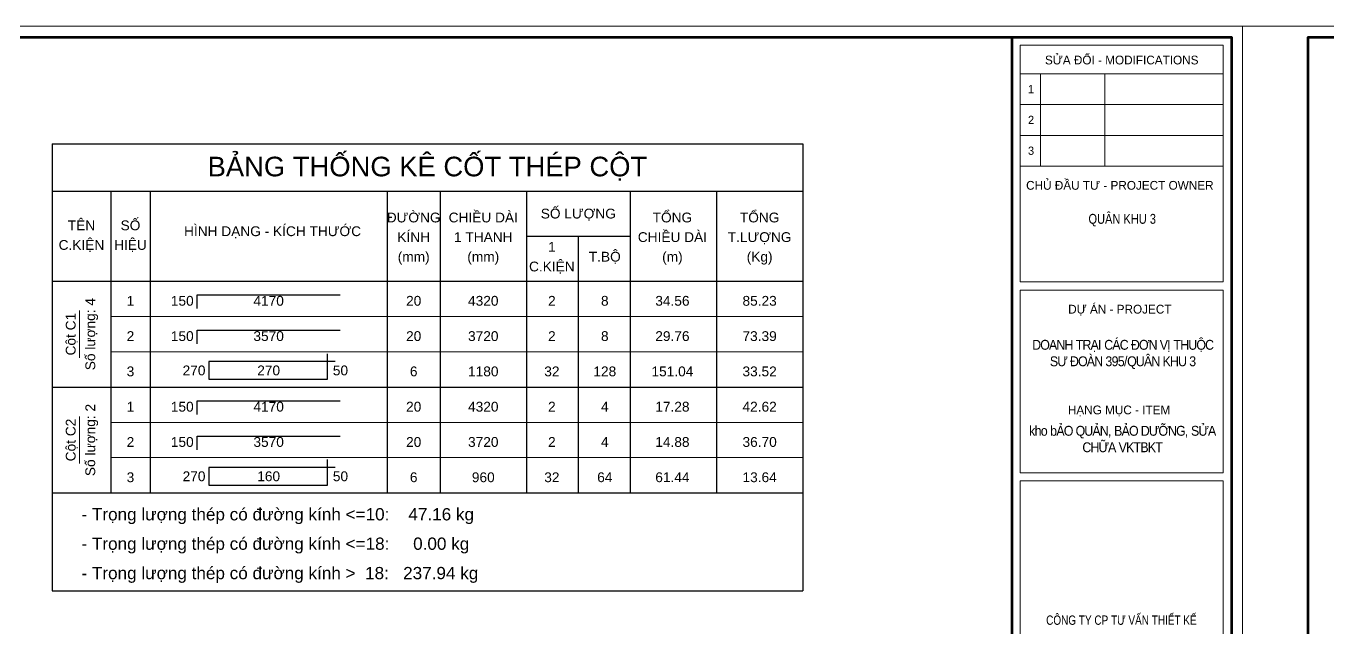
# Model space of a CAD drawing. Header units: millimetres. Extents: x -211129 to 461116, y -574633 to 115.
# Drawn here: x 365801 to 382407, y -539367 to -531691 of the extents above; entities that cross this region are included whole.
import ezdxf
from ezdxf.enums import TextEntityAlignment as Align

# ---------------------------------------------------------------- set-up
doc = ezdxf.new("R2010")
doc.units = ezdxf.units.MM
doc.header["$MEASUREMENT"] = 0
doc.linetypes.add('HIDDEN', pattern=[0.375, 0.25, -0.125])
doc.layers.get('Defpoints').update_dxf_attribs({"color": 1})
for name, color, linetype, lineweight in [('08. Net Text', 3, 'Continuous', 13), ('Khungten_LCDI', 7, 'Continuous', 5), ('LC MANH DUT', 35, 'HIDDEN', 5), ('LC Net dam 1', 30, 'Continuous', 30), ('LC Net thay', 63, 'Continuous', 25), ('LC Text1', 3, 'Continuous', 20)]:
    doc.layers.add(name, color=color, linetype=linetype, lineweight=lineweight)
doc.styles.add('Hoa', font='micross.ttf')
doc.styles.add('Khungten', font='VHAVAN.TTF', dxfattribs={"width": 0.9, "height": 5000})
doc.styles.add('LC 1', font='VHAVANB.TTF')
doc.styles.add('Text Khung Ten', font='VHAVAN.TTF')
doc.styles.add('Thuong', font='micross.ttf')
doc.styles.add('Title', font='VHBLACK.TTF', dxfattribs={"width": 0.8})

# ---------------------------------------------------------------- blocks, each defined once
blk = doc.blocks.new('lcdi fix')
at = {"layer": 'Defpoints', "lineweight": 0}
blk.add_lwpolyline([(-1200, -14850), (-1200, 14850), (40800, 14850), (40800, -14850)], close=True, dxfattribs=at)
at = {"layer": 'Khungten_LCDI', "color": 5, "lineweight": 60}
blk.add_line((36600, 14650), (36600, -14650), dxfattribs=at)
at = {"layer": 'Khungten_LCDI', "color": 5, "lineweight": 25}
blk.add_line((40600, -14650), (40600, 14650), dxfattribs=at)
at = {"layer": 'Khungten_LCDI', "color": 9, "lineweight": 15}
for p, q in [((36750, 13981), (40450, 13981)), ((37123, 13981), (37123, 12297)), ((38293, 13981), (38293, 12297)), ((36750, 13420), (40450, 13420)), ((36750, 12858), (40450, 12858)), ((36750, 12297), (40450, 12297))]:
    blk.add_line(p, q, dxfattribs=at)
at = {"layer": 'Khungten_LCDI', "color": 5, "lineweight": 60}
blk.add_lwpolyline([(0, -14650), (0, 14650), (40600, 14650), (40600, -14650)], close=True, dxfattribs=at)
at = {"layer": 'Khungten_LCDI', "color": 9, "lineweight": 15}
for points in [[(36750, 10190), (40450, 10190), (40450, 14500), (36750, 14500)], [(36750, 6712), (40450, 6712), (40450, 10040), (36750, 10040)], [(36750, 2587), (40450, 2587), (40450, 6562), (36750, 6562)]]:
    blk.add_lwpolyline(points, close=True, dxfattribs=at)
at = {"color": 7, "style": 'Khungten'}
for s, p in [('söa ®æi - modifications', (38600, 14151)), ('chñ ®Çu t\xad - project owner', (38566, 11868)), ('dù ¸n - project', (38566, 9612)), ('h¹ng môc - item', (38552, 7776))]:
    blk.add_text(s, height=160, dxfattribs=at).set_placement(p, align=Align.CENTER)
at = {"color": 7, "style": 'Title', "width": 0.8}
blk.add_text('c«ng ty cp t\xad vÊn thiÕt kÕ', height=170, dxfattribs=at).set_placement((38594, 3942), align=Align.CENTER)
at = {"color": 4, "char_height": 180, "attachment_point": 5, "style": 'Khungten'}
for s, insert, width in [('{\\f.VnArialH|b0|i0|c0|p34;\\W0.8;qu©n khu 3}', (38609, 11313), 2315.24), ('{\\f.VnArialH|b0|i0|c0|p34;\\W0.9;\\T0.9;doanh tr¹i c¸c ®¬n vÞ thuéc s\xad ®oµn 395/qu©n khu 3}', (38617, 8868), 3461.97), ('{\\f.VnArialH|b0|i0|c0|p34;\\T0.9;kho b\\fArial|b0|i0|c0|p34;ẢO QUẢN, BẢO DƯỠNG, SỬA CHỮA VKTBKT}', (38609, 7325), 3712.56)]:
    blk.add_mtext(s, dxfattribs=dict(at, insert=insert, width=width))
at = {"color": 7, "style": 'Khungten', "width": 0.8}
for tag, p in [('REVISION', (39499, -10746)), ('NGAYHT', (39546, -11609))]:
    blk.add_attdef(tag, text='', height=200, dxfattribs=at).set_placement(p, align=Align.CENTER)
at = {"layer": '08. Net Text', "color": 7, "style": 'Text Khung Ten'}
blk.add_text('1', height=150, dxfattribs=at).set_placement((36892, 13627))
at = {"layer": '08. Net Text', "color": 7, "ltscale": 2, "style": 'Text Khung Ten'}
for s, p in [('2', (36892, 13065)), ('3', (36892, 12504))]:
    blk.add_text(s, height=150, dxfattribs=at).set_placement(p)
at = {"layer": 'LC Text1', "color": 3, "style": 'LC 1', "width": 1.834006}
for tag, p, p2 in [('TENBANVE1', (36913, -8886), (40339, -8886)), ('TENBANVE2', (36913, -9562), (40339, -9562))]:
    blk.add_attdef(tag, text='', height=250, dxfattribs=at).set_placement(p, p2, align=Align.FIT)
at = {"layer": 'LC Text1', "style": 'Title', "width": 0.7}
blk.add_attdef('SOBANVE', text='', height=250, dxfattribs=at).set_placement((39562, -13896), align=Align.CENTER)

msp = doc.modelspace()

# ---------------------------------------------------------------- linework, layer by layer
at = {"layer": 'LC MANH DUT'}
for p, q in [((366882.8, -535395.2), (375707.8, -535395.2)), ((366882.8, -535845.2), (375707.8, -535845.2)), ((366882.8, -536295.2), (375707.8, -536295.2)), ((366882.8, -536745.2), (375707.8, -536745.2)), ((366882.8, -537195.2), (375707.8, -537195.2)), ((366882.8, -537645.2), (375707.8, -537645.2))]:
    msp.add_line(p, q, dxfattribs=at)
at = {"layer": 'LC Net dam 1'}
for points in [[(367982.8, -535295.2), (367982.8, -535120.2), (369807.8, -535120.2)], [(367982.8, -535745.2), (367982.8, -535570.2), (369807.8, -535570.2)], [(369745.3, -535970.2), (368132.8, -535970.2), (368132.8, -536195.2), (369645.3, -536195.2), (369645.3, -535870.2)], [(367982.8, -536645.2), (367982.8, -536470.2), (369807.8, -536470.2)], [(367982.8, -537095.2), (367982.8, -536920.2), (369807.8, -536920.2)], [(369745.3, -537320.2), (368132.8, -537320.2), (368132.8, -537545.2), (369645.3, -537545.2), (369645.3, -537220.2)]]:
    msp.add_lwpolyline(points, dxfattribs=at)
at = {"layer": 'LC Net thay'}
for p, q in [((366132.8, -533195.2), (375707.8, -533195.2)), ((366132.8, -533195.2), (366132.8, -538895.2)), ((375707.8, -533195.2), (375707.8, -538895.2)), ((366132.8, -533795.2), (375707.8, -533795.2)), ((366882.8, -533795.2), (366882.8, -537645.2)), ((367382.8, -533795.2), (367382.8, -537645.2)), ((370407.8, -533795.2), (370407.8, -537645.2)), ((371082.8, -533795.2), (371082.8, -537645.2)), ((372182.8, -533795.2), (372182.8, -537645.2)), ((373507.8, -533795.2), (373507.8, -537645.2)), ((374607.8, -533795.2), (374607.8, -537645.2)), ((372182.8, -534370.2), (373507.8, -534370.2)), ((372845.3, -534370.2), (372845.3, -537645.2)), ((366132.8, -534945.2), (375707.8, -534945.2)), ((366132.8, -536295.2), (375707.8, -536295.2)), ((366132.8, -537645.2), (375707.8, -537645.2)), ((366132.8, -537645.2), (375707.8, -537645.2)), ((366132.8, -538895.2), (375707.8, -538895.2))]:
    msp.add_line(p, q, dxfattribs=at)
at = {"layer": 'LC Text1'}
for p, q in [((366482.8, -535920.2), (366482.8, -535320.2)), ((366482.8, -537270.2), (366482.8, -536670.2))]:
    msp.add_line(p, q, dxfattribs=at)

# ---------------------------------------------------------------- block references
at = {"layer": 'LC Net thay', "xscale": 0.7, "yscale": 0.7, "zscale": 0.7}
for p in [(352756.3, -542086.2), (382156.3, -542086.2)]:
    msp.add_blockref('lcdi fix', p, dxfattribs=at)

# ---------------------------------------------------------------- texts
at = {"layer": 'LC Text1', "color": 4, "style": 'Hoa'}
msp.add_text('BẢNG THỐNG KÊ CỐT THÉP CỘT', height=250, dxfattribs=at).set_placement((370920.3, -533607.7), align=Align.CENTER)
at = {"layer": 'LC Text1'}
for s, style, p in [('ĐƯỜNG', 'Hoa', (370745.3, -534195.2)), ('CHIỀU DÀI', 'Hoa', (371632.8, -534195.2)), ('SỐ LƯỢNG', 'Hoa', (372845.3, -534145.2)), ('TỔNG', 'Hoa', (374045.3, -534195.2)), ('TỔNG', 'Hoa', (375157.8, -534195.2)), ('TÊN', 'Hoa', (366507.8, -534295.2)), ('SỐ', 'Hoa', (367132.8, -534295.2)), ('HÌNH DẠNG - KÍCH THƯỚC', 'Hoa', (368945.3, -534370.2)), ('KÍNH', 'Hoa', (370745.3, -534445.2)), ('1 THANH', 'Hoa', (371632.8, -534445.2)), ('CHIỀU DÀI', 'Hoa', (374045.3, -534445.2)), ('T.LƯỢNG', 'Hoa', (375157.8, -534445.2)), ('C.KIỆN', 'Hoa', (366507.8, -534545.2)), ('HIỆU', 'Hoa', (367132.8, -534545.2)), ('1', 'Hoa', (372507.8, -534570.2)), ('T.BỘ', 'Hoa', (373182.8, -534695.2)), ('(mm)', 'Thuong', (370745.3, -534695.2)), ('(mm)', 'Thuong', (371632.8, -534695.2)), ('C.KIỆN', 'Hoa', (372507.8, -534820.2)), ('(m)', 'Thuong', (374045.3, -534695.2)), ('(Kg)', 'Thuong', (375157.8, -534695.2))]:
    msp.add_text(s, height=125, dxfattribs=dict(at, style=style)).set_placement(p, align=Align.CENTER)
at = {"layer": 'LC Text1', "style": 'Hoa'}
for s, p in [('Số lượng: 4', (366682.8, -535620.2)), ('Cột C1', (366432.8, -535620.2)), ('Số lượng: 2', (366682.8, -536970.2)), ('Cột C2', (366432.8, -536970.2))]:
    msp.add_text(s, height=125, rotation=90.00021, dxfattribs=at).set_placement(p, align=Align.CENTER)
for s, p in [('1', (367132.8, -535295.2)), ('4170', (368895.3, -535295.2)), ('20', (370745.3, -535295.2)), ('2', (367132.8, -535745.2)), ('3570', (368895.3, -535745.2)), ('20', (370745.3, -535745.2)), ('3', (367132.8, -536195.2)), ('270', (368895.3, -536182.7)), ('6', (370745.3, -536195.2)), ('1', (367132.8, -536645.2)), ('4170', (368895.3, -536645.2)), ('20', (370745.3, -536645.2)), ('2', (367132.8, -537095.2)), ('3570', (368895.3, -537095.2)), ('20', (370745.3, -537095.2)), ('160', (368895.3, -537532.7)), ('3', (367132.8, -537545.2)), ('6', (370745.3, -537545.2))]:
    msp.add_text(s, height=125, dxfattribs=at).set_placement(p, align=Align.BOTTOM_CENTER)
for s, p in [('150', (367939.1, -535295.2)), ('150', (367939.1, -535745.2)), ('270', (368089.1, -536182.7)), ('150', (367939.1, -536645.2)), ('150', (367939.1, -537095.2)), ('270', (368089.1, -537532.7))]:
    msp.add_text(s, height=125, dxfattribs=at).set_placement(p, align=Align.BOTTOM_RIGHT)
at = {"layer": 'LC Text1', "color": 7, "style": 'Hoa'}
for s, p in [('4320', (371632.8, -535295.2)), ('2', (372507.8, -535295.2)), ('8', (373182.8, -535295.2)), ('34.56', (374045.3, -535295.2)), ('85.23', (375157.8, -535295.2)), ('3720', (371632.8, -535745.2)), ('2', (372507.8, -535745.2)), ('8', (373182.8, -535745.2)), ('29.76', (374045.3, -535745.2)), ('73.39', (375157.8, -535745.2)), ('1180', (371632.8, -536195.2)), ('32', (372507.8, -536195.2)), ('128', (373182.8, -536195.2)), ('151.04', (374045.3, -536195.2)), ('33.52', (375157.8, -536195.2)), ('4320', (371632.8, -536645.2)), ('2', (372507.8, -536645.2)), ('4', (373182.8, -536645.2)), ('17.28', (374045.3, -536645.2)), ('42.62', (375157.8, -536645.2)), ('3720', (371632.8, -537095.2)), ('2', (372507.8, -537095.2)), ('4', (373182.8, -537095.2)), ('14.88', (374045.3, -537095.2)), ('36.70', (375157.8, -537095.2)), ('960', (371632.8, -537545.2)), ('32', (372507.8, -537545.2)), ('64', (373182.8, -537545.2)), ('61.44', (374045.3, -537545.2)), ('13.64', (375157.8, -537545.2))]:
    msp.add_text(s, height=125, dxfattribs=at).set_placement(p, align=Align.BOTTOM_CENTER)
at = {"layer": 'LC Text1', "style": 'Hoa'}
for p in [(369714.1, -536182.7), (369714.1, -537532.7)]:
    msp.add_text('50', height=125, dxfattribs=at).set_placement(p, align=Align.BOTTOM_LEFT)
for s, p in [('- Trọng lượng thép có đường kính <=10:    47.16 kg', (366507.8, -537995.2)), ('- Trọng lượng thép có đường kính <=18:     0.00 kg', (366507.8, -538370.2)), ('- Trọng lượng thép có đường kính >  18:   237.94 kg', (366507.8, -538745.2))]:
    msp.add_text(s, height=156.25, dxfattribs=at).set_placement(p)

doc.saveas('drawing.dxf')
